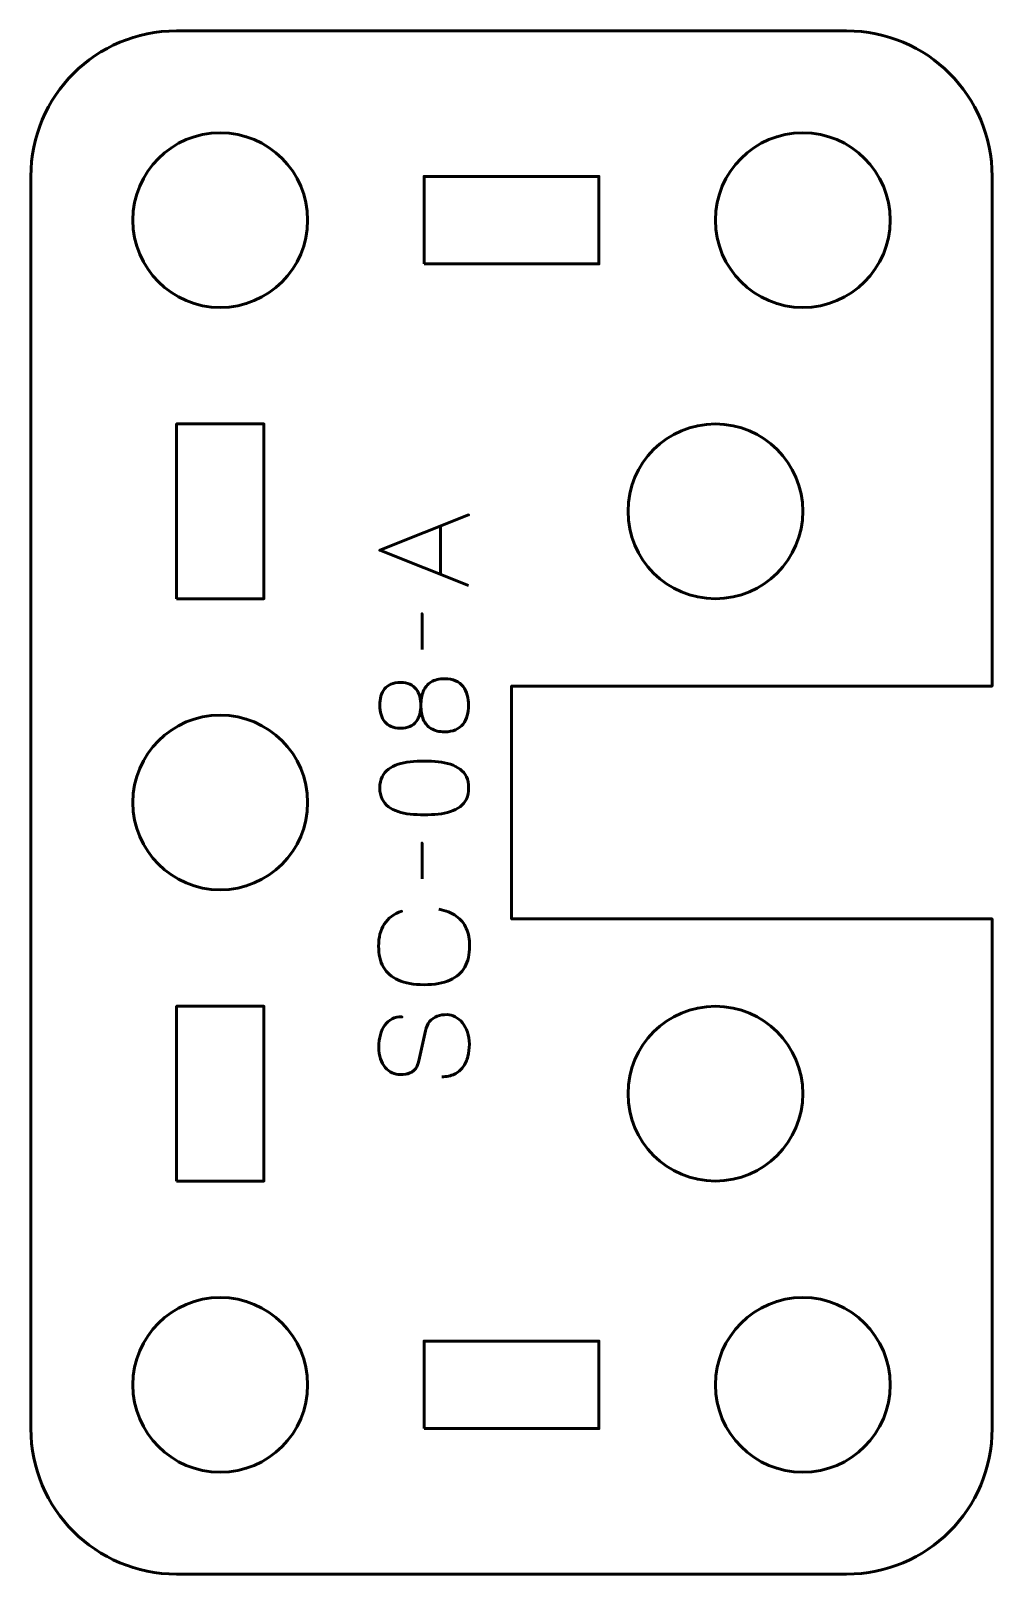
# Model space of a CAD drawing. Header units: centimetres. Extents: x -17.75 to -8.85, y -17.5 to -12.2.
# Drawn here: x -12.15 to -8.85, y -17.5 to -12.2 of the extents above; entities that cross this region are included whole.
import ezdxf

# ---------------------------------------------------------------- set-up
doc = ezdxf.new("R2010")
doc.units = ezdxf.units.CM
doc.header["$MEASUREMENT"] = 0
doc.layers.add('Layer 1', color=7, linetype='Continuous')

msp = doc.modelspace()

# ---------------------------------------------------------------- linework, layer by layer
at = {"layer": 'Layer 1', "lineweight": 53}
for points, knots in [([(-12.14999, -16.99993), (-12.14999, -16.99993), (-12.14999, -12.70007), (-12.14999, -12.70007), (-12.14999, -12.70007), (-12.14999, -12.42294), (-11.92689, -12.19998), (-11.64989, -12.19998), (-11.64989, -12.19998), (-11.64989, -12.19998), (-9.34997, -12.19998), (-9.34997, -12.19998), (-9.34997, -12.19998), (-9.07296, -12.19998), (-8.85001, -12.42294), (-8.85001, -12.70007), (-8.85001, -12.70007), (-8.85001, -12.70007), (-8.85001, -14.45), (-8.85001, -14.45), (-8.85001, -14.45), (-8.85001, -14.45), (-10.5, -14.45), (-10.5, -14.45), (-10.5, -14.45), (-10.5, -14.45), (-10.5, -15.25), (-10.5, -15.25), (-10.5, -15.25), (-10.5, -15.25), (-8.85001, -15.25), (-8.85001, -15.25), (-8.85001, -15.25), (-8.85001, -15.25), (-8.85001, -16.99993), (-8.85001, -16.99993), (-8.85001, -16.99993), (-8.85001, -17.27693), (-9.07296, -17.50002), (-9.34997, -17.50002), (-9.34997, -17.50002), (-9.34997, -17.50002), (-11.64989, -17.50002), (-11.64989, -17.50002), (-11.64989, -17.50002), (-11.92689, -17.50002), (-12.14999, -17.27693), (-12.14999, -16.99993)], [0, 0, 0, 0, 0.0833333, 0.0833333, 0.0833333, 0.0833333, 0.1666667, 0.1666667, 0.1666667, 0.1666667, 0.25, 0.25, 0.25, 0.25, 0.3333333, 0.3333333, 0.3333333, 0.3333333, 0.4166667, 0.4166667, 0.4166667, 0.4166667, 0.5, 0.5, 0.5, 0.5, 0.5833333, 0.5833333, 0.5833333, 0.5833333, 0.6666667, 0.6666667, 0.6666667, 0.6666667, 0.75, 0.75, 0.75, 0.75, 0.8333333, 0.8333333, 0.8333333, 0.8333333, 0.9166667, 0.9166667, 0.9166667, 0.9166667, 1, 1, 1, 1]), ([(-11.49996, -12.55001), (-11.33419, -12.55001), (-11.19996, -12.68433), (-11.19996, -12.85), (-11.19996, -12.85), (-11.19996, -13.01563), (-11.33419, -13.15), (-11.49996, -13.15), (-11.49996, -13.15), (-11.66562, -13.15), (-11.79996, -13.01563), (-11.79996, -12.85), (-11.79996, -12.85), (-11.79996, -12.68433), (-11.66562, -12.55001), (-11.49996, -12.55001)], [0, 0, 0, 0, 0.25, 0.25, 0.25, 0.25, 0.5, 0.5, 0.5, 0.5, 0.75, 0.75, 0.75, 0.75, 1, 1, 1, 1]), ([(-9.4999, -12.55001), (-9.33427, -12.55001), (-9.19989, -12.68433), (-9.19989, -12.85), (-9.19989, -12.85), (-9.19989, -13.01563), (-9.33427, -13.15), (-9.4999, -13.15), (-9.4999, -13.15), (-9.66567, -13.15), (-9.7999, -13.01563), (-9.7999, -12.85), (-9.7999, -12.85), (-9.7999, -12.68433), (-9.66567, -12.55001), (-9.4999, -12.55001)], [0, 0, 0, 0, 0.25, 0.25, 0.25, 0.25, 0.5, 0.5, 0.5, 0.5, 0.75, 0.75, 0.75, 0.75, 1, 1, 1, 1]), ([(-10.79994, -13.00007), (-10.79994, -13.00007), (-10.79994, -12.70007), (-10.79994, -12.70007), (-10.79994, -12.70007), (-10.79994, -12.70007), (-10.19995, -12.70007), (-10.19995, -12.70007), (-10.19995, -12.70007), (-10.19995, -12.70007), (-10.19995, -13.00007), (-10.19995, -13.00007), (-10.19995, -13.00007), (-10.19995, -13.00007), (-10.79994, -13.00007), (-10.79994, -13.00007)], [0, 0, 0, 0, 0.25, 0.25, 0.25, 0.25, 0.5, 0.5, 0.5, 0.5, 0.75, 0.75, 0.75, 0.75, 1, 1, 1, 1]), ([(-11.64989, -14.15002), (-11.64989, -14.15002), (-11.64989, -13.55002), (-11.64989, -13.55002), (-11.64989, -13.55002), (-11.64989, -13.55002), (-11.34989, -13.55002), (-11.34989, -13.55002), (-11.34989, -13.55002), (-11.34989, -13.55002), (-11.34989, -14.15002), (-11.34989, -14.15002), (-11.34989, -14.15002), (-11.34989, -14.15002), (-11.64989, -14.15002), (-11.64989, -14.15002)], [0, 0, 0, 0, 0.25, 0.25, 0.25, 0.25, 0.5, 0.5, 0.5, 0.5, 0.75, 0.75, 0.75, 0.75, 1, 1, 1, 1]), ([(-9.80001, -13.55001), (-9.63438, -13.55001), (-9.5, -13.68433), (-9.5, -13.85), (-9.5, -13.85), (-9.5, -14.01563), (-9.63438, -14.15), (-9.80001, -14.15), (-9.80001, -14.15), (-9.96578, -14.15), (-10.10001, -14.01563), (-10.10001, -13.85), (-10.10001, -13.85), (-10.10001, -13.68433), (-9.96578, -13.55001), (-9.80001, -13.55001)], [0, 0, 0, 0, 0.25, 0.25, 0.25, 0.25, 0.5, 0.5, 0.5, 0.5, 0.75, 0.75, 0.75, 0.75, 1, 1, 1, 1]), ([(-11.49996, -14.54993), (-11.33419, -14.54993), (-11.19996, -14.6843), (-11.19996, -14.84993), (-11.19996, -14.84993), (-11.19996, -15.0157), (-11.33419, -15.14993), (-11.49996, -15.14993), (-11.49996, -15.14993), (-11.66562, -15.14993), (-11.79996, -15.0157), (-11.79996, -14.84993), (-11.79996, -14.84993), (-11.79996, -14.6843), (-11.66562, -14.54993), (-11.49996, -14.54993)], [0, 0, 0, 0, 0.25, 0.25, 0.25, 0.25, 0.5, 0.5, 0.5, 0.5, 0.75, 0.75, 0.75, 0.75, 1, 1, 1, 1]), ([(-11.64989, -16.14998), (-11.64989, -16.14998), (-11.64989, -15.54998), (-11.64989, -15.54998), (-11.64989, -15.54998), (-11.64989, -15.54998), (-11.34989, -15.54998), (-11.34989, -15.54998), (-11.34989, -15.54998), (-11.34989, -15.54998), (-11.34989, -16.14998), (-11.34989, -16.14998), (-11.34989, -16.14998), (-11.34989, -16.14998), (-11.64989, -16.14998), (-11.64989, -16.14998)], [0, 0, 0, 0, 0.25, 0.25, 0.25, 0.25, 0.5, 0.5, 0.5, 0.5, 0.75, 0.75, 0.75, 0.75, 1, 1, 1, 1]), ([(-9.80001, -15.54999), (-9.63438, -15.54999), (-9.5, -15.68422), (-9.5, -15.85), (-9.5, -15.85), (-9.5, -16.01566), (-9.63438, -16.15), (-9.80001, -16.15), (-9.80001, -16.15), (-9.96578, -16.15), (-10.10001, -16.01566), (-10.10001, -15.85), (-10.10001, -15.85), (-10.10001, -15.68422), (-9.96578, -15.54999), (-9.80001, -15.54999)], [0, 0, 0, 0, 0.25, 0.25, 0.25, 0.25, 0.5, 0.5, 0.5, 0.5, 0.75, 0.75, 0.75, 0.75, 1, 1, 1, 1]), ([(-11.49996, -16.54999), (-11.33419, -16.54999), (-11.19996, -16.68422), (-11.19996, -16.85), (-11.19996, -16.85), (-11.19996, -17.01566), (-11.33419, -17.15), (-11.49996, -17.15), (-11.49996, -17.15), (-11.66562, -17.15), (-11.79996, -17.01566), (-11.79996, -16.85), (-11.79996, -16.85), (-11.79996, -16.68422), (-11.66562, -16.54999), (-11.49996, -16.54999)], [0, 0, 0, 0, 0.25, 0.25, 0.25, 0.25, 0.5, 0.5, 0.5, 0.5, 0.75, 0.75, 0.75, 0.75, 1, 1, 1, 1]), ([(-9.4999, -16.54999), (-9.33427, -16.54999), (-9.19989, -16.68422), (-9.19989, -16.85), (-9.19989, -16.85), (-9.19989, -17.01566), (-9.33427, -17.15), (-9.4999, -17.15), (-9.4999, -17.15), (-9.66567, -17.15), (-9.7999, -17.01566), (-9.7999, -16.85), (-9.7999, -16.85), (-9.7999, -16.68422), (-9.66567, -16.54999), (-9.4999, -16.54999)], [0, 0, 0, 0, 0.25, 0.25, 0.25, 0.25, 0.5, 0.5, 0.5, 0.5, 0.75, 0.75, 0.75, 0.75, 1, 1, 1, 1]), ([(-10.79994, -16.99993), (-10.79994, -16.99993), (-10.79994, -16.69992), (-10.79994, -16.69992), (-10.79994, -16.69992), (-10.79994, -16.69992), (-10.19995, -16.69992), (-10.19995, -16.69992), (-10.19995, -16.69992), (-10.19995, -16.69992), (-10.19995, -16.99993), (-10.19995, -16.99993), (-10.19995, -16.99993), (-10.19995, -16.99993), (-10.79994, -16.99993), (-10.79994, -16.99993)], [0, 0, 0, 0, 0.25, 0.25, 0.25, 0.25, 0.5, 0.5, 0.5, 0.5, 0.75, 0.75, 0.75, 0.75, 1, 1, 1, 1])]:
    msp.add_open_spline(points, degree=3, knots=knots, dxfattribs=at)
at = {"layer": 'Layer 1', "color": 30, "lineweight": 53}
for points, knots in [([(-10.64718, -14.10495), (-10.64718, -14.10495), (-10.9524, -13.98388), (-10.9524, -13.98388), (-10.9524, -13.98388), (-10.9524, -13.98388), (-10.64718, -13.86238), (-10.64718, -13.86238), (-10.64718, -13.86238), (-10.64718, -13.86238), (-10.9524, -13.98388), (-10.9524, -13.98388), (-10.9524, -13.98388), (-10.9524, -13.98388), (-10.64718, -14.10495), (-10.64718, -14.10495)], [0, 0, 0, 0, 0.25, 0.25, 0.25, 0.25, 0.5, 0.5, 0.5, 0.5, 0.75, 0.75, 0.75, 0.75, 1, 1, 1, 1]), ([(-10.74328, -14.06685), (-10.74328, -14.06685), (-10.74328, -13.90091), (-10.74328, -13.90091), (-10.74328, -13.90091), (-10.74328, -13.90091), (-10.74328, -14.06685), (-10.74328, -14.06685)], [0, 0, 0, 0, 0.5, 0.5, 0.5, 0.5, 1, 1, 1, 1]), ([(-10.80678, -14.32508), (-10.80678, -14.32508), (-10.80678, -14.20189), (-10.80678, -14.20189), (-10.80678, -14.20189), (-10.80678, -14.20189), (-10.80678, -14.32508), (-10.80678, -14.32508)], [0, 0, 0, 0, 0.5, 0.5, 0.5, 0.5, 1, 1, 1, 1]), ([(-10.81101, -14.51642), (-10.81101, -14.50556), (-10.81228, -14.4954), (-10.81482, -14.48587), (-10.81482, -14.48587), (-10.81743, -14.47642), (-10.82152, -14.46809), (-10.8271, -14.46083), (-10.8271, -14.46083), (-10.83267, -14.45363), (-10.83994, -14.44799), (-10.8489, -14.44389), (-10.8489, -14.44389), (-10.85779, -14.4398), (-10.86858, -14.43776), (-10.88128, -14.43769), (-10.88128, -14.43769), (-10.89398, -14.43776), (-10.90485, -14.43973), (-10.91388, -14.44361), (-10.91388, -14.44361), (-10.92291, -14.44749), (-10.93032, -14.453), (-10.93596, -14.46005), (-10.93596, -14.46005), (-10.94168, -14.46711), (-10.94584, -14.47543), (-10.94845, -14.48503), (-10.94845, -14.48503), (-10.95106, -14.49455), (-10.95219, -14.50507), (-10.95198, -14.51642), (-10.95198, -14.51642), (-10.95177, -14.52778), (-10.95035, -14.5383), (-10.94774, -14.54782), (-10.94774, -14.54782), (-10.94506, -14.55742), (-10.9409, -14.56574), (-10.93533, -14.5728), (-10.93533, -14.5728), (-10.92975, -14.57985), (-10.92256, -14.58536), (-10.91367, -14.58924), (-10.91367, -14.58924), (-10.90471, -14.59312), (-10.89391, -14.59509), (-10.88128, -14.59516), (-10.88128, -14.59516), (-10.86858, -14.59509), (-10.85779, -14.59305), (-10.8489, -14.58895), (-10.8489, -14.58895), (-10.83994, -14.58486), (-10.83267, -14.57922), (-10.8271, -14.57195), (-10.8271, -14.57195), (-10.82152, -14.56475), (-10.81743, -14.55643), (-10.81482, -14.54697), (-10.81482, -14.54697), (-10.81228, -14.53745), (-10.81101, -14.52729), (-10.81101, -14.51642)], [0, 0, 0, 0, 0.0625, 0.0625, 0.0625, 0.0625, 0.125, 0.125, 0.125, 0.125, 0.1875, 0.1875, 0.1875, 0.1875, 0.25, 0.25, 0.25, 0.25, 0.3125, 0.3125, 0.3125, 0.3125, 0.375, 0.375, 0.375, 0.375, 0.4375, 0.4375, 0.4375, 0.4375, 0.5, 0.5, 0.5, 0.5, 0.5625, 0.5625, 0.5625, 0.5625, 0.625, 0.625, 0.625, 0.625, 0.6875, 0.6875, 0.6875, 0.6875, 0.75, 0.75, 0.75, 0.75, 0.8125, 0.8125, 0.8125, 0.8125, 0.875, 0.875, 0.875, 0.875, 0.9375, 0.9375, 0.9375, 0.9375, 1, 1, 1, 1]), ([(-10.81101, -14.51642), (-10.81101, -14.50556), (-10.81228, -14.4954), (-10.81482, -14.48587), (-10.81482, -14.48587), (-10.81743, -14.47642), (-10.82152, -14.46809), (-10.8271, -14.46083), (-10.8271, -14.46083), (-10.83267, -14.45363), (-10.83994, -14.44799), (-10.8489, -14.44389), (-10.8489, -14.44389), (-10.85779, -14.4398), (-10.86858, -14.43776), (-10.88128, -14.43769), (-10.88128, -14.43769), (-10.89398, -14.43776), (-10.90485, -14.43973), (-10.91388, -14.44361), (-10.91388, -14.44361), (-10.92291, -14.44749), (-10.93032, -14.453), (-10.93596, -14.46005), (-10.93596, -14.46005), (-10.94168, -14.46711), (-10.94584, -14.47543), (-10.94845, -14.48503), (-10.94845, -14.48503), (-10.95106, -14.49455), (-10.95219, -14.50507), (-10.95198, -14.51642), (-10.95198, -14.51642), (-10.95177, -14.52778), (-10.95035, -14.5383), (-10.94774, -14.54782), (-10.94774, -14.54782), (-10.94506, -14.55742), (-10.9409, -14.56574), (-10.93533, -14.5728), (-10.93533, -14.5728), (-10.92975, -14.57985), (-10.92256, -14.58536), (-10.91367, -14.58924), (-10.91367, -14.58924), (-10.90471, -14.59312), (-10.89391, -14.59509), (-10.88128, -14.59516), (-10.88128, -14.59516), (-10.86858, -14.59509), (-10.85779, -14.59305), (-10.8489, -14.58895), (-10.8489, -14.58895), (-10.83994, -14.58486), (-10.83267, -14.57922), (-10.8271, -14.57195), (-10.8271, -14.57195), (-10.82152, -14.56475), (-10.81743, -14.55643), (-10.81482, -14.54697), (-10.81482, -14.54697), (-10.81228, -14.53745), (-10.81101, -14.52729), (-10.81101, -14.51642)], [0, 0, 0, 0, 0.0625, 0.0625, 0.0625, 0.0625, 0.125, 0.125, 0.125, 0.125, 0.1875, 0.1875, 0.1875, 0.1875, 0.25, 0.25, 0.25, 0.25, 0.3125, 0.3125, 0.3125, 0.3125, 0.375, 0.375, 0.375, 0.375, 0.4375, 0.4375, 0.4375, 0.4375, 0.5, 0.5, 0.5, 0.5, 0.5625, 0.5625, 0.5625, 0.5625, 0.625, 0.625, 0.625, 0.625, 0.6875, 0.6875, 0.6875, 0.6875, 0.75, 0.75, 0.75, 0.75, 0.8125, 0.8125, 0.8125, 0.8125, 0.875, 0.875, 0.875, 0.875, 0.9375, 0.9375, 0.9375, 0.9375, 1, 1, 1, 1]), ([(-10.64718, -14.51642), (-10.64718, -14.50372), (-10.64866, -14.49187), (-10.65177, -14.48086), (-10.65177, -14.48086), (-10.65487, -14.46986), (-10.65974, -14.46019), (-10.6663, -14.4518), (-10.6663, -14.4518), (-10.67293, -14.44347), (-10.6814, -14.43691), (-10.69184, -14.43218), (-10.69184, -14.43218), (-10.70221, -14.42745), (-10.7147, -14.42506), (-10.72931, -14.42499), (-10.72931, -14.42499), (-10.74871, -14.42513), (-10.76444, -14.42894), (-10.77644, -14.43649), (-10.77644, -14.43649), (-10.7885, -14.44403), (-10.79725, -14.45462), (-10.80282, -14.46824), (-10.80282, -14.46824), (-10.80833, -14.48192), (-10.81108, -14.49794), (-10.81101, -14.51642), (-10.81101, -14.51642), (-10.81108, -14.53484), (-10.80833, -14.55093), (-10.80282, -14.56447), (-10.80282, -14.56447), (-10.79725, -14.57809), (-10.7885, -14.5886), (-10.77644, -14.59608), (-10.77644, -14.59608), (-10.76444, -14.60356), (-10.74871, -14.60737), (-10.72931, -14.60744), (-10.72931, -14.60744), (-10.7147, -14.60737), (-10.70221, -14.60497), (-10.69184, -14.60024), (-10.69184, -14.60024), (-10.6814, -14.59552), (-10.67293, -14.58903), (-10.6663, -14.58063), (-10.6663, -14.58063), (-10.65974, -14.5723), (-10.65487, -14.56271), (-10.65177, -14.5517), (-10.65177, -14.5517), (-10.64866, -14.54077), (-10.64718, -14.52898), (-10.64718, -14.51642)], [0, 0, 0, 0, 0.0714286, 0.0714286, 0.0714286, 0.0714286, 0.1428571, 0.1428571, 0.1428571, 0.1428571, 0.2142857, 0.2142857, 0.2142857, 0.2142857, 0.2857143, 0.2857143, 0.2857143, 0.2857143, 0.3571429, 0.3571429, 0.3571429, 0.3571429, 0.4285714, 0.4285714, 0.4285714, 0.4285714, 0.5, 0.5, 0.5, 0.5, 0.5714286, 0.5714286, 0.5714286, 0.5714286, 0.6428571, 0.6428571, 0.6428571, 0.6428571, 0.7142857, 0.7142857, 0.7142857, 0.7142857, 0.7857143, 0.7857143, 0.7857143, 0.7857143, 0.8571429, 0.8571429, 0.8571429, 0.8571429, 0.9285714, 0.9285714, 0.9285714, 0.9285714, 1, 1, 1, 1]), ([(-10.64718, -14.51642), (-10.64718, -14.50372), (-10.64866, -14.49187), (-10.65177, -14.48086), (-10.65177, -14.48086), (-10.65487, -14.46986), (-10.65974, -14.46019), (-10.6663, -14.4518), (-10.6663, -14.4518), (-10.67293, -14.44347), (-10.6814, -14.43691), (-10.69184, -14.43218), (-10.69184, -14.43218), (-10.70221, -14.42745), (-10.7147, -14.42506), (-10.72931, -14.42499), (-10.72931, -14.42499), (-10.74871, -14.42513), (-10.76444, -14.42894), (-10.77644, -14.43649), (-10.77644, -14.43649), (-10.7885, -14.44403), (-10.79725, -14.45462), (-10.80282, -14.46824), (-10.80282, -14.46824), (-10.80833, -14.48192), (-10.81108, -14.49794), (-10.81101, -14.51642), (-10.81101, -14.51642), (-10.81108, -14.53484), (-10.80833, -14.55093), (-10.80282, -14.56447), (-10.80282, -14.56447), (-10.79725, -14.57809), (-10.7885, -14.5886), (-10.77644, -14.59608), (-10.77644, -14.59608), (-10.76444, -14.60356), (-10.74871, -14.60737), (-10.72931, -14.60744), (-10.72931, -14.60744), (-10.7147, -14.60737), (-10.70221, -14.60497), (-10.69184, -14.60024), (-10.69184, -14.60024), (-10.6814, -14.59552), (-10.67293, -14.58903), (-10.6663, -14.58063), (-10.6663, -14.58063), (-10.65974, -14.5723), (-10.65487, -14.56271), (-10.65177, -14.5517), (-10.65177, -14.5517), (-10.64866, -14.54077), (-10.64718, -14.52898), (-10.64718, -14.51642)], [0, 0, 0, 0, 0.0714286, 0.0714286, 0.0714286, 0.0714286, 0.1428571, 0.1428571, 0.1428571, 0.1428571, 0.2142857, 0.2142857, 0.2142857, 0.2142857, 0.2857143, 0.2857143, 0.2857143, 0.2857143, 0.3571429, 0.3571429, 0.3571429, 0.3571429, 0.4285714, 0.4285714, 0.4285714, 0.4285714, 0.5, 0.5, 0.5, 0.5, 0.5714286, 0.5714286, 0.5714286, 0.5714286, 0.6428571, 0.6428571, 0.6428571, 0.6428571, 0.7142857, 0.7142857, 0.7142857, 0.7142857, 0.7857143, 0.7857143, 0.7857143, 0.7857143, 0.8571429, 0.8571429, 0.8571429, 0.8571429, 0.9285714, 0.9285714, 0.9285714, 0.9285714, 1, 1, 1, 1]), ([(-10.64718, -14.80005), (-10.64725, -14.78524), (-10.64986, -14.77247), (-10.65494, -14.76181), (-10.65494, -14.76181), (-10.66002, -14.75123), (-10.66729, -14.74241), (-10.67653, -14.73536), (-10.67653, -14.73536), (-10.68584, -14.72837), (-10.69685, -14.72287), (-10.70955, -14.71878), (-10.70955, -14.71878), (-10.72225, -14.71475), (-10.73615, -14.71186), (-10.75139, -14.71024), (-10.75139, -14.71024), (-10.76663, -14.70854), (-10.78265, -14.7077), (-10.79958, -14.70777), (-10.79958, -14.70777), (-10.81644, -14.7077), (-10.83246, -14.70854), (-10.84763, -14.71024), (-10.84763, -14.71024), (-10.8628, -14.71186), (-10.87677, -14.71475), (-10.88947, -14.71878), (-10.88947, -14.71878), (-10.9021, -14.72287), (-10.9131, -14.72837), (-10.92249, -14.73536), (-10.92249, -14.73536), (-10.9318, -14.74241), (-10.93907, -14.75123), (-10.94415, -14.76181), (-10.94415, -14.76181), (-10.9493, -14.77247), (-10.95191, -14.78524), (-10.95198, -14.80005), (-10.95198, -14.80005), (-10.95191, -14.81487), (-10.9493, -14.82764), (-10.94415, -14.8383), (-10.94415, -14.8383), (-10.93907, -14.84888), (-10.9318, -14.8577), (-10.92249, -14.86475), (-10.92249, -14.86475), (-10.9131, -14.87174), (-10.9021, -14.87724), (-10.88947, -14.88133), (-10.88947, -14.88133), (-10.87677, -14.88536), (-10.8628, -14.88825), (-10.84763, -14.88987), (-10.84763, -14.88987), (-10.83246, -14.89156), (-10.81644, -14.89241), (-10.79958, -14.89234), (-10.79958, -14.89234), (-10.78265, -14.89241), (-10.76663, -14.89156), (-10.75139, -14.88987), (-10.75139, -14.88987), (-10.73615, -14.88825), (-10.72225, -14.88536), (-10.70955, -14.88133), (-10.70955, -14.88133), (-10.69685, -14.87724), (-10.68584, -14.87174), (-10.67653, -14.86475), (-10.67653, -14.86475), (-10.66729, -14.8577), (-10.66002, -14.84888), (-10.65494, -14.8383), (-10.65494, -14.8383), (-10.64986, -14.82764), (-10.64725, -14.81487), (-10.64718, -14.80005)], [0, 0, 0, 0, 0.05, 0.05, 0.05, 0.05, 0.1, 0.1, 0.1, 0.1, 0.15, 0.15, 0.15, 0.15, 0.2, 0.2, 0.2, 0.2, 0.25, 0.25, 0.25, 0.25, 0.3, 0.3, 0.3, 0.3, 0.35, 0.35, 0.35, 0.35, 0.4, 0.4, 0.4, 0.4, 0.45, 0.45, 0.45, 0.45, 0.5, 0.5, 0.5, 0.5, 0.55, 0.55, 0.55, 0.55, 0.6, 0.6, 0.6, 0.6, 0.65, 0.65, 0.65, 0.65, 0.7, 0.7, 0.7, 0.7, 0.75, 0.75, 0.75, 0.75, 0.8, 0.8, 0.8, 0.8, 0.85, 0.85, 0.85, 0.85, 0.9, 0.9, 0.9, 0.9, 0.95, 0.95, 0.95, 0.95, 1, 1, 1, 1]), ([(-10.64718, -14.80005), (-10.64725, -14.78524), (-10.64986, -14.77247), (-10.65494, -14.76181), (-10.65494, -14.76181), (-10.66002, -14.75123), (-10.66729, -14.74241), (-10.67653, -14.73536), (-10.67653, -14.73536), (-10.68584, -14.72837), (-10.69685, -14.72287), (-10.70955, -14.71878), (-10.70955, -14.71878), (-10.72225, -14.71475), (-10.73615, -14.71186), (-10.75139, -14.71024), (-10.75139, -14.71024), (-10.76663, -14.70854), (-10.78265, -14.7077), (-10.79958, -14.70777), (-10.79958, -14.70777), (-10.81644, -14.7077), (-10.83246, -14.70854), (-10.84763, -14.71024), (-10.84763, -14.71024), (-10.8628, -14.71186), (-10.87677, -14.71475), (-10.88947, -14.71878), (-10.88947, -14.71878), (-10.9021, -14.72287), (-10.9131, -14.72837), (-10.92249, -14.73536), (-10.92249, -14.73536), (-10.9318, -14.74241), (-10.93907, -14.75123), (-10.94415, -14.76181), (-10.94415, -14.76181), (-10.9493, -14.77247), (-10.95191, -14.78524), (-10.95198, -14.80005), (-10.95198, -14.80005), (-10.95191, -14.81487), (-10.9493, -14.82764), (-10.94415, -14.8383), (-10.94415, -14.8383), (-10.93907, -14.84888), (-10.9318, -14.8577), (-10.92249, -14.86475), (-10.92249, -14.86475), (-10.9131, -14.87174), (-10.9021, -14.87724), (-10.88947, -14.88133), (-10.88947, -14.88133), (-10.87677, -14.88536), (-10.8628, -14.88825), (-10.84763, -14.88987), (-10.84763, -14.88987), (-10.83246, -14.89156), (-10.81644, -14.89241), (-10.79958, -14.89234), (-10.79958, -14.89234), (-10.78265, -14.89241), (-10.76663, -14.89156), (-10.75139, -14.88987), (-10.75139, -14.88987), (-10.73615, -14.88825), (-10.72225, -14.88536), (-10.70955, -14.88133), (-10.70955, -14.88133), (-10.69685, -14.87724), (-10.68584, -14.87174), (-10.67653, -14.86475), (-10.67653, -14.86475), (-10.66729, -14.8577), (-10.66002, -14.84888), (-10.65494, -14.8383), (-10.65494, -14.8383), (-10.64986, -14.82764), (-10.64725, -14.81487), (-10.64718, -14.80005)], [0, 0, 0, 0, 0.05, 0.05, 0.05, 0.05, 0.1, 0.1, 0.1, 0.1, 0.15, 0.15, 0.15, 0.15, 0.2, 0.2, 0.2, 0.2, 0.25, 0.25, 0.25, 0.25, 0.3, 0.3, 0.3, 0.3, 0.35, 0.35, 0.35, 0.35, 0.4, 0.4, 0.4, 0.4, 0.45, 0.45, 0.45, 0.45, 0.5, 0.5, 0.5, 0.5, 0.55, 0.55, 0.55, 0.55, 0.6, 0.6, 0.6, 0.6, 0.65, 0.65, 0.65, 0.65, 0.7, 0.7, 0.7, 0.7, 0.75, 0.75, 0.75, 0.75, 0.8, 0.8, 0.8, 0.8, 0.85, 0.85, 0.85, 0.85, 0.9, 0.9, 0.9, 0.9, 0.95, 0.95, 0.95, 0.95, 1, 1, 1, 1]), ([(-10.80678, -15.11247), (-10.80678, -15.11247), (-10.80678, -14.98928), (-10.80678, -14.98928), (-10.80678, -14.98928), (-10.80678, -14.98928), (-10.80678, -15.11247), (-10.80678, -15.11247)], [0, 0, 0, 0, 0.5, 0.5, 0.5, 0.5, 1, 1, 1, 1]), ([(-10.74963, -15.21661), (-10.72543, -15.22113), (-10.70546, -15.22903), (-10.6898, -15.24011), (-10.6898, -15.24011), (-10.6742, -15.25125), (-10.66263, -15.26551), (-10.65508, -15.28286), (-10.65508, -15.28286), (-10.64753, -15.30015), (-10.64372, -15.32047), (-10.64379, -15.34361), (-10.64379, -15.34361), (-10.64372, -15.37176), (-10.64916, -15.39568), (-10.66023, -15.4153), (-10.66023, -15.4153), (-10.67124, -15.43491), (-10.68824, -15.44987), (-10.71131, -15.46017), (-10.71131, -15.46017), (-10.73439, -15.47047), (-10.76395, -15.47562), (-10.8, -15.47569), (-10.8, -15.47569), (-10.83591, -15.47562), (-10.86541, -15.47047), (-10.88848, -15.46017), (-10.88848, -15.46017), (-10.91155, -15.44987), (-10.92862, -15.43491), (-10.9397, -15.4153), (-10.9397, -15.4153), (-10.95078, -15.39568), (-10.95628, -15.37176), (-10.95621, -15.34361), (-10.95621, -15.34361), (-10.95628, -15.31348), (-10.94986, -15.28823), (-10.93695, -15.26791), (-10.93695, -15.26791), (-10.92404, -15.24766), (-10.90407, -15.23277), (-10.87705, -15.22339), (-10.87705, -15.22339), (-10.90407, -15.23277), (-10.92404, -15.24766), (-10.93695, -15.26791), (-10.93695, -15.26791), (-10.94986, -15.28823), (-10.95628, -15.31348), (-10.95621, -15.34361), (-10.95621, -15.34361), (-10.95628, -15.37176), (-10.95078, -15.39568), (-10.9397, -15.4153), (-10.9397, -15.4153), (-10.92862, -15.43491), (-10.91155, -15.44987), (-10.88848, -15.46017), (-10.88848, -15.46017), (-10.86541, -15.47047), (-10.83591, -15.47562), (-10.8, -15.47569), (-10.8, -15.47569), (-10.76395, -15.47562), (-10.73439, -15.47047), (-10.71131, -15.46017), (-10.71131, -15.46017), (-10.68824, -15.44987), (-10.67124, -15.43491), (-10.66023, -15.4153), (-10.66023, -15.4153), (-10.64916, -15.39568), (-10.64372, -15.37176), (-10.64379, -15.34361), (-10.64379, -15.34361), (-10.64372, -15.32047), (-10.64753, -15.30015), (-10.65508, -15.28286), (-10.65508, -15.28286), (-10.66263, -15.26551), (-10.6742, -15.25125), (-10.6898, -15.24011), (-10.6898, -15.24011), (-10.70546, -15.22903), (-10.72543, -15.22113), (-10.74963, -15.21661)], [0, 0, 0, 0, 0.0454545, 0.0454545, 0.0454545, 0.0454545, 0.0909091, 0.0909091, 0.0909091, 0.0909091, 0.1363636, 0.1363636, 0.1363636, 0.1363636, 0.1818182, 0.1818182, 0.1818182, 0.1818182, 0.2272727, 0.2272727, 0.2272727, 0.2272727, 0.2727273, 0.2727273, 0.2727273, 0.2727273, 0.3181818, 0.3181818, 0.3181818, 0.3181818, 0.3636364, 0.3636364, 0.3636364, 0.3636364, 0.4090909, 0.4090909, 0.4090909, 0.4090909, 0.4545455, 0.4545455, 0.4545455, 0.4545455, 0.5, 0.5, 0.5, 0.5, 0.5454545, 0.5454545, 0.5454545, 0.5454545, 0.5909091, 0.5909091, 0.5909091, 0.5909091, 0.6363636, 0.6363636, 0.6363636, 0.6363636, 0.6818182, 0.6818182, 0.6818182, 0.6818182, 0.7272727, 0.7272727, 0.7272727, 0.7272727, 0.7727273, 0.7727273, 0.7727273, 0.7727273, 0.8181818, 0.8181818, 0.8181818, 0.8181818, 0.8636364, 0.8636364, 0.8636364, 0.8636364, 0.9090909, 0.9090909, 0.9090909, 0.9090909, 0.9545455, 0.9545455, 0.9545455, 0.9545455, 1, 1, 1, 1]), ([(-10.73947, -15.79192), (-10.72253, -15.79178), (-10.70807, -15.78882), (-10.69607, -15.78289), (-10.69607, -15.78289), (-10.68401, -15.77703), (-10.6742, -15.76885), (-10.66665, -15.75855), (-10.66665, -15.75855), (-10.65903, -15.74818), (-10.65346, -15.73625), (-10.64993, -15.72278), (-10.64993, -15.72278), (-10.64633, -15.70937), (-10.64457, -15.69498), (-10.64464, -15.67974), (-10.64464, -15.67974), (-10.64471, -15.66436), (-10.64697, -15.65053), (-10.65127, -15.63818), (-10.65127, -15.63818), (-10.65558, -15.6259), (-10.66136, -15.61539), (-10.66863, -15.60657), (-10.66863, -15.60657), (-10.6759, -15.59782), (-10.68401, -15.59105), (-10.69304, -15.58625), (-10.69304, -15.58625), (-10.70207, -15.58145), (-10.71131, -15.57891), (-10.72084, -15.57856), (-10.72084, -15.57856), (-10.73333, -15.57814), (-10.74476, -15.57997), (-10.75506, -15.58399), (-10.75506, -15.58399), (-10.76536, -15.58802), (-10.77397, -15.59423), (-10.78102, -15.60262), (-10.78102, -15.60262), (-10.78808, -15.61095), (-10.79302, -15.62146), (-10.79577, -15.63402), (-10.79577, -15.63402), (-10.79577, -15.63402), (-10.81821, -15.73773), (-10.81821, -15.73773), (-10.81821, -15.73773), (-10.82025, -15.74747), (-10.82371, -15.75587), (-10.82851, -15.76278), (-10.82851, -15.76278), (-10.83337, -15.7697), (-10.84008, -15.77506), (-10.84869, -15.77873), (-10.84869, -15.77873), (-10.85722, -15.7824), (-10.86809, -15.7843), (-10.88128, -15.7843), (-10.88128, -15.7843), (-10.8913, -15.7843), (-10.90075, -15.78225), (-10.90964, -15.77809), (-10.90964, -15.77809), (-10.91853, -15.774), (-10.92637, -15.76793), (-10.93321, -15.75996), (-10.93321, -15.75996), (-10.94012, -15.75199), (-10.94549, -15.74211), (-10.94937, -15.7304), (-10.94937, -15.7304), (-10.95332, -15.71861), (-10.95529, -15.70514), (-10.95536, -15.6899), (-10.95536, -15.6899), (-10.95536, -15.67459), (-10.9536, -15.66055), (-10.95007, -15.64771), (-10.95007, -15.64771), (-10.94654, -15.63494), (-10.94146, -15.62386), (-10.93469, -15.61455), (-10.93469, -15.61455), (-10.92792, -15.60523), (-10.91959, -15.59804), (-10.90986, -15.5931), (-10.90986, -15.5931), (-10.90005, -15.58816), (-10.88883, -15.58583), (-10.8762, -15.58618), (-10.8762, -15.58618), (-10.88883, -15.58583), (-10.90005, -15.58816), (-10.90986, -15.5931), (-10.90986, -15.5931), (-10.91959, -15.59804), (-10.92792, -15.60523), (-10.93469, -15.61455), (-10.93469, -15.61455), (-10.94146, -15.62386), (-10.94654, -15.63494), (-10.95007, -15.64771), (-10.95007, -15.64771), (-10.9536, -15.66055), (-10.95536, -15.67459), (-10.95536, -15.6899), (-10.95536, -15.6899), (-10.95529, -15.70514), (-10.95332, -15.71861), (-10.94937, -15.7304), (-10.94937, -15.7304), (-10.94549, -15.74211), (-10.94012, -15.75199), (-10.93321, -15.75996), (-10.93321, -15.75996), (-10.92637, -15.76793), (-10.91853, -15.774), (-10.90964, -15.77809), (-10.90964, -15.77809), (-10.90075, -15.78225), (-10.8913, -15.7843), (-10.88128, -15.7843), (-10.88128, -15.7843), (-10.86809, -15.7843), (-10.85722, -15.78247), (-10.84876, -15.77894), (-10.84876, -15.77894), (-10.84022, -15.77534), (-10.83359, -15.77005), (-10.82872, -15.76313), (-10.82872, -15.76313), (-10.82392, -15.75622), (-10.82039, -15.74775), (-10.81821, -15.73773), (-10.81821, -15.73773), (-10.81821, -15.73773), (-10.79577, -15.63402), (-10.79577, -15.63402), (-10.79577, -15.63402), (-10.79302, -15.62118), (-10.78808, -15.61059), (-10.78102, -15.60227), (-10.78102, -15.60227), (-10.77397, -15.59387), (-10.76536, -15.58773), (-10.75506, -15.58378), (-10.75506, -15.58378), (-10.74476, -15.5799), (-10.73333, -15.57814), (-10.72084, -15.57856), (-10.72084, -15.57856), (-10.71131, -15.57891), (-10.70207, -15.58145), (-10.69304, -15.58625), (-10.69304, -15.58625), (-10.68401, -15.59105), (-10.6759, -15.59782), (-10.66863, -15.60657), (-10.66863, -15.60657), (-10.66136, -15.61539), (-10.65558, -15.6259), (-10.65127, -15.63818), (-10.65127, -15.63818), (-10.64697, -15.65053), (-10.64471, -15.66436), (-10.64464, -15.67974), (-10.64464, -15.67974), (-10.64457, -15.69498), (-10.64633, -15.70937), (-10.64993, -15.72278), (-10.64993, -15.72278), (-10.65346, -15.73625), (-10.65903, -15.74818), (-10.66665, -15.75855), (-10.66665, -15.75855), (-10.6742, -15.76885), (-10.68401, -15.77703), (-10.69607, -15.78289), (-10.69607, -15.78289), (-10.70807, -15.78882), (-10.72253, -15.79178), (-10.73947, -15.79192)], [0, 0, 0, 0, 0.0217391, 0.0217391, 0.0217391, 0.0217391, 0.0434783, 0.0434783, 0.0434783, 0.0434783, 0.0652174, 0.0652174, 0.0652174, 0.0652174, 0.0869565, 0.0869565, 0.0869565, 0.0869565, 0.1086957, 0.1086957, 0.1086957, 0.1086957, 0.1304348, 0.1304348, 0.1304348, 0.1304348, 0.1521739, 0.1521739, 0.1521739, 0.1521739, 0.173913, 0.173913, 0.173913, 0.173913, 0.1956522, 0.1956522, 0.1956522, 0.1956522, 0.2173913, 0.2173913, 0.2173913, 0.2173913, 0.2391304, 0.2391304, 0.2391304, 0.2391304, 0.2608696, 0.2608696, 0.2608696, 0.2608696, 0.2826087, 0.2826087, 0.2826087, 0.2826087, 0.3043478, 0.3043478, 0.3043478, 0.3043478, 0.326087, 0.326087, 0.326087, 0.326087, 0.3478261, 0.3478261, 0.3478261, 0.3478261, 0.3695652, 0.3695652, 0.3695652, 0.3695652, 0.3913043, 0.3913043, 0.3913043, 0.3913043, 0.4130435, 0.4130435, 0.4130435, 0.4130435, 0.4347826, 0.4347826, 0.4347826, 0.4347826, 0.4565217, 0.4565217, 0.4565217, 0.4565217, 0.4782609, 0.4782609, 0.4782609, 0.4782609, 0.5, 0.5, 0.5, 0.5, 0.5217391, 0.5217391, 0.5217391, 0.5217391, 0.5434783, 0.5434783, 0.5434783, 0.5434783, 0.5652174, 0.5652174, 0.5652174, 0.5652174, 0.5869565, 0.5869565, 0.5869565, 0.5869565, 0.6086957, 0.6086957, 0.6086957, 0.6086957, 0.6304348, 0.6304348, 0.6304348, 0.6304348, 0.6521739, 0.6521739, 0.6521739, 0.6521739, 0.673913, 0.673913, 0.673913, 0.673913, 0.6956522, 0.6956522, 0.6956522, 0.6956522, 0.7173913, 0.7173913, 0.7173913, 0.7173913, 0.7391304, 0.7391304, 0.7391304, 0.7391304, 0.7608696, 0.7608696, 0.7608696, 0.7608696, 0.7826087, 0.7826087, 0.7826087, 0.7826087, 0.8043478, 0.8043478, 0.8043478, 0.8043478, 0.826087, 0.826087, 0.826087, 0.826087, 0.8478261, 0.8478261, 0.8478261, 0.8478261, 0.8695652, 0.8695652, 0.8695652, 0.8695652, 0.8913043, 0.8913043, 0.8913043, 0.8913043, 0.9130435, 0.9130435, 0.9130435, 0.9130435, 0.9347826, 0.9347826, 0.9347826, 0.9347826, 0.9565217, 0.9565217, 0.9565217, 0.9565217, 0.9782609, 0.9782609, 0.9782609, 0.9782609, 1, 1, 1, 1])]:
    msp.add_open_spline(points, degree=3, knots=knots, dxfattribs=at)

doc.saveas('drawing.dxf')
